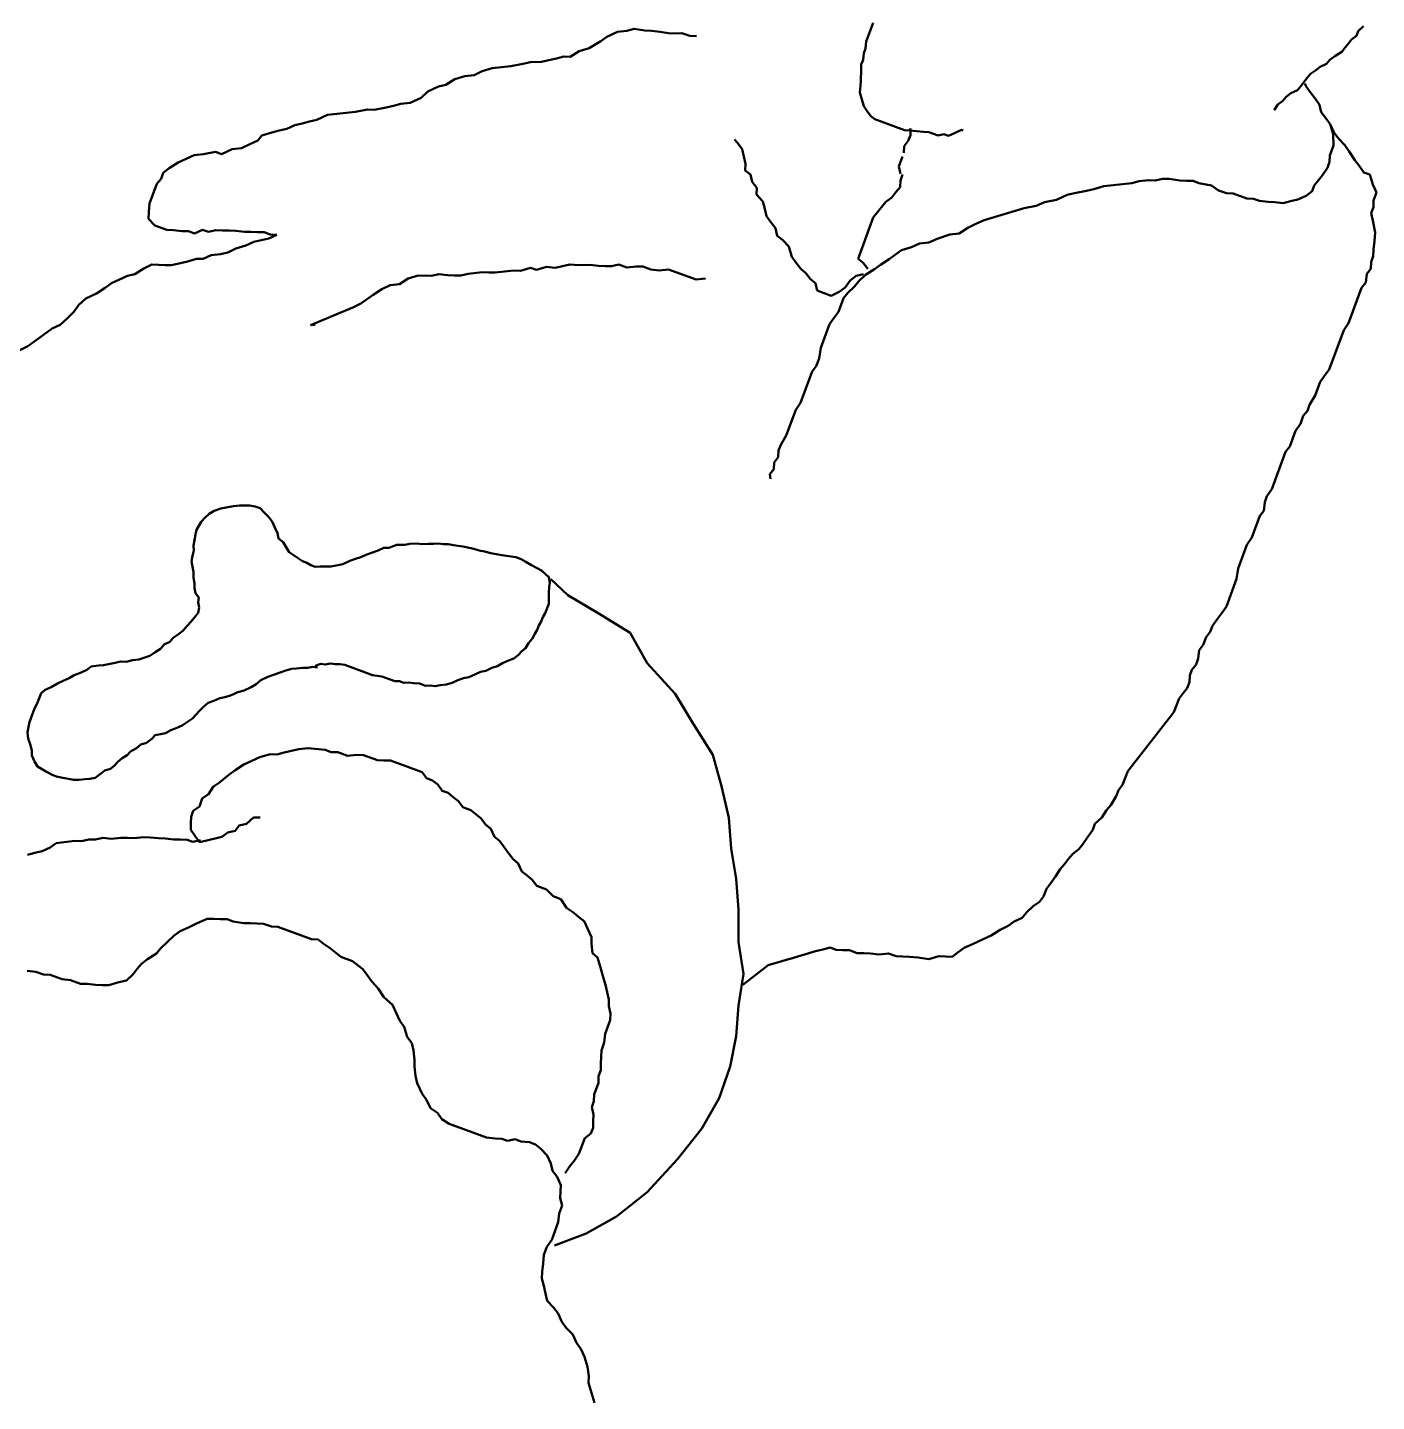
# Model space of a CAD drawing. Header units: inches. Extents: x 33469 to 138684, y -86444 to -29699.
# Drawn here: x 77627.13 to 77672.11, y -40744.54 to -40698.71 of the extents above; entities that cross this region are included whole.
import ezdxf

# ---------------------------------------------------------------- set-up
doc = ezdxf.new("R2010")
doc.units = ezdxf.units.IN
doc.header["$MEASUREMENT"] = 0
doc.layers.add('-DWG_ANA', color=7, linetype='Continuous', lineweight=50)
doc.layers.add('TEFRIS', color=251, linetype='Continuous', lineweight=5)

# ---------------------------------------------------------------- blocks, each defined once
blk = doc.blocks.new('B6')
at = {"layer": 'TEFRIS', "lineweight": -2, "extrusion": (0, 0, -1)}
for p, q in [((7896.063, 1401.005), (7896.164, 1400.67)), ((7896.164, 1400.67), (7896.264, 1400.335)), ((7896.264, 1400.335), (7896.257, 1400.114)), ((7896.257, 1400.114), (7896.292, 1399.803)), ((7896.292, 1399.803), (7896.392, 1399.468)), ((7896.392, 1399.468), (7896.517, 1399.199)), ((7896.517, 1399.199), (7896.665, 1398.995)), ((7896.665, 1398.995), (7896.79, 1398.726)), ((7896.79, 1398.726), (7897.004, 1398.498)), ((7897.004, 1398.498), (7897.152, 1398.295)), ((7897.152, 1398.295), (7897.277, 1398.025)), ((7897.277, 1398.025), (7897.426, 1397.822)), ((7897.426, 1397.822), (7897.64, 1397.594)), ((7897.64, 1397.594), (7897.699, 1397.349)), ((7897.699, 1397.349), (7897.757, 1397.103)), ((7897.757, 1397.103), (7897.816, 1396.858)), ((7897.816, 1396.858), (7897.809, 1396.637)), ((7897.779, 1396.351), (7897.748, 1396.064)), ((7897.809, 1396.637), (7897.779, 1396.351)), ((7897.748, 1396.064), (7897.651, 1395.802)), ((7897.398, 1395.758), (7896.341, 1395.352)), ((7897.489, 1395.564), (7897.271, 1394.973)), ((7897.651, 1395.802), (7897.489, 1395.564)), ((7896.341, 1395.352), (7895.325, 1394.783)), ((7897.271, 1394.973), (7897.24, 1394.686)), ((7895.325, 1394.783), (7894.309, 1393.97)), ((7897.24, 1394.686), (7897.144, 1394.424)), ((7897.144, 1394.424), (7897.203, 1394.179)), ((7897.203, 1394.179), (7897.196, 1393.958)), ((7894.309, 1393.97), (7893.292, 1392.873)), ((7897.196, 1393.958), (7897.189, 1393.737)), ((7897.189, 1393.737), (7897.313, 1393.468)), ((7896.882, 1393.105), (7896.744, 1392.932)), ((7897.044, 1393.343), (7896.882, 1393.105)), ((7897.313, 1393.468), (7897.462, 1393.264)), ((7897.462, 1393.264), (7897.521, 1393.019)), ((7893.292, 1392.873), (7892.479, 1391.857)), ((7896.582, 1392.694), (7896.388, 1392.169)), ((7896.744, 1392.932), (7896.582, 1392.694)), ((7897.521, 1393.019), (7897.645, 1392.75)), ((7897.645, 1392.75), (7897.86, 1392.522)), ((7897.86, 1392.522), (7898.032, 1392.384)), ((7898.032, 1392.384), (7898.229, 1392.311)), ((7898.229, 1392.311), (7898.516, 1392.28)), ((7898.516, 1392.28), (7898.713, 1392.208)), ((7898.713, 1392.208), (7898.958, 1392.266)), ((7898.958, 1392.266), (7899.155, 1392.194)), ((7899.155, 1392.194), (7899.376, 1392.187)), ((7899.376, 1392.187), (7899.663, 1392.156)), ((7892.479, 1391.857), (7891.91, 1390.841)), ((7896.112, 1391.824), (7896.105, 1391.603)), ((7896.185, 1392.021), (7896.112, 1391.824)), ((7896.388, 1392.169), (7896.185, 1392.021)), ((7899.663, 1392.156), (7900.91, 1391.697)), ((7896.105, 1391.603), (7896.098, 1391.382)), ((7896.098, 1391.382), (7896.157, 1391.137)), ((7900.91, 1391.697), (7901.148, 1391.535)), ((7901.148, 1391.535), (7901.297, 1391.331)), ((7901.297, 1391.331), (7901.535, 1391.169)), ((7891.91, 1390.841), (7891.544, 1389.785)), ((7896.085, 1390.94), (7896.078, 1390.719)), ((7896.157, 1391.137), (7896.085, 1390.94)), ((7901.535, 1391.169), (7901.66, 1390.899)), ((7901.66, 1390.899), (7901.808, 1390.696)), ((7896.078, 1390.719), (7895.933, 1390.326)), ((7901.808, 1390.696), (7901.974, 1390.336)), ((7895.854, 1389.908), (7895.847, 1389.687)), ((7895.926, 1390.105), (7895.854, 1389.908)), ((7895.933, 1390.326), (7895.926, 1390.105)), ((7901.974, 1390.336), (7902.033, 1390.091)), ((7902.033, 1390.091), (7902.068, 1389.781)), ((7891.544, 1389.785), (7891.341, 1388.769)), ((7895.84, 1389.466), (7895.833, 1389.245)), ((7895.847, 1389.687), (7895.84, 1389.466)), ((7902.068, 1389.781), (7902.061, 1389.56)), ((7902.061, 1389.56), (7902.096, 1389.249)), ((7895.737, 1388.982), (7895.706, 1388.696)), ((7895.833, 1389.245), (7895.737, 1388.982)), ((7902.096, 1389.249), (7902.155, 1389.004)), ((7902.155, 1389.004), (7902.303, 1388.8)), ((7891.341, 1388.769), (7891.26, 1387.754)), ((7895.706, 1388.696), (7895.537, 1388.237)), ((7902.303, 1388.8), (7902.403, 1388.465)), ((7895.537, 1388.237), (7895.53, 1388.016)), ((7902.403, 1388.465), (7902.552, 1388.261)), ((7902.552, 1388.261), (7902.677, 1387.992)), ((7891.26, 1387.754), (7891.097, 1386.697)), ((7895.53, 1388.016), (7895.589, 1387.771)), ((7895.589, 1387.771), (7895.582, 1387.55)), ((7902.677, 1387.992), (7902.801, 1387.723)), ((7902.801, 1387.723), (7903.081, 1387.471)), ((7895.582, 1387.55), (7895.641, 1387.304)), ((7895.641, 1387.304), (7895.7, 1387.059)), ((7903.081, 1387.471), (7903.271, 1387.177)), ((7903.271, 1387.177), (7903.485, 1386.95)), ((7890.273, 1386.405), (7891.117, 1387.061)), ((7891.097, 1386.697), (7891.26, 1385.641)), ((7895.7, 1387.059), (7895.8, 1386.724)), ((7895.8, 1386.724), (7895.859, 1386.479)), ((7903.485, 1386.95), (7903.634, 1386.746)), ((7903.634, 1386.746), (7903.782, 1386.542)), ((7911.305, 1386.529), (7911.444, 1386.702)), ((7911.444, 1386.702), (7911.671, 1386.916)), ((7911.671, 1386.916), (7911.917, 1386.974)), ((7911.917, 1386.974), (7912.252, 1387.075)), ((7912.252, 1387.075), (7912.473, 1387.068)), ((7912.473, 1387.068), (7912.694, 1387.061)), ((7912.694, 1387.061), (7912.98, 1387.03)), ((7912.98, 1387.03), (7913.201, 1387.023)), ((7913.201, 1387.023), (7913.53, 1386.902)), ((7913.53, 1386.902), (7913.816, 1386.871)), ((7913.816, 1386.871), (7914.21, 1386.726)), ((7914.21, 1386.726), (7914.431, 1386.719)), ((7914.431, 1386.719), (7914.694, 1386.623)), ((7889.55, 1386.191), (7890.273, 1386.405)), ((7895.859, 1386.479), (7895.959, 1386.144)), ((7903.782, 1386.542), (7904.128, 1386.266)), ((7904.128, 1386.266), (7904.522, 1386.121)), ((7910.964, 1386.208), (7911.167, 1386.356)), ((7911.167, 1386.356), (7911.305, 1386.529)), ((7914.694, 1386.623), (7914.981, 1386.591)), ((7883.734, 1385.826), (7883.465, 1385.701)), ((7883.938, 1385.974), (7883.734, 1385.826)), ((7884.142, 1386.123), (7883.938, 1385.974)), ((7884.363, 1386.116), (7884.142, 1386.123)), ((7884.584, 1386.109), (7884.363, 1386.116)), ((7884.919, 1386.209), (7884.584, 1386.109)), ((7885.271, 1386.154), (7884.919, 1386.209)), ((7885.558, 1386.123), (7885.271, 1386.154)), ((7885.779, 1386.116), (7885.558, 1386.123)), ((7886, 1386.109), (7885.779, 1386.116)), ((7886.263, 1386.012), (7886, 1386.109)), ((7886.574, 1386.047), (7886.263, 1386.012)), ((7886.86, 1386.016), (7886.574, 1386.047)), ((7887.081, 1386.009), (7886.86, 1386.016)), ((7887.302, 1386.002), (7887.081, 1386.009)), ((7887.565, 1385.905), (7887.302, 1386.002)), ((7887.786, 1385.899), (7887.565, 1385.905)), ((7888.007, 1385.892), (7887.786, 1385.899)), ((7888.204, 1385.819), (7888.007, 1385.892)), ((7888.449, 1385.878), (7888.204, 1385.819)), ((7888.694, 1385.937), (7888.449, 1385.878)), ((7889.538, 1386.189), (7888.694, 1385.937)), ((7895.959, 1386.144), (7896.132, 1386.006)), ((7896.132, 1386.006), (7896.167, 1385.696)), ((7904.522, 1386.121), (7904.695, 1385.983)), ((7904.695, 1385.983), (7904.867, 1385.845)), ((7904.867, 1385.845), (7905.106, 1385.683)), ((7910.304, 1385.631), (7910.532, 1385.845)), ((7910.532, 1385.845), (7910.67, 1386.018)), ((7910.67, 1386.018), (7910.964, 1386.208)), ((7882.836, 1385.411), (7882.543, 1385.221)), ((7883.106, 1385.536), (7882.836, 1385.411)), ((7883.465, 1385.701), (7883.106, 1385.536)), ((7891.26, 1385.641), (7891.26, 1384.544)), ((7896.167, 1385.696), (7896.16, 1385.475)), ((7896.16, 1385.475), (7896.284, 1385.205)), ((7905.106, 1385.683), (7905.278, 1385.544)), ((7905.278, 1385.544), (7905.5, 1385.538)), ((7905.5, 1385.538), (7906.615, 1385.127)), ((7909.873, 1385.269), (7910.076, 1385.417)), ((7910.076, 1385.417), (7910.304, 1385.631)), ((7882.07, 1384.949), (7881.8, 1384.824)), ((7882.274, 1385.097), (7882.07, 1384.949)), ((7882.543, 1385.221), (7882.274, 1385.097)), ((7896.284, 1385.205), (7896.409, 1384.936)), ((7896.409, 1384.936), (7896.581, 1384.798)), ((7906.615, 1385.127), (7906.836, 1385.12)), ((7906.836, 1385.12), (7907.099, 1385.023)), ((7907.099, 1385.023), (7907.32, 1385.016)), ((7907.32, 1385.016), (7907.541, 1385.009)), ((7907.541, 1385.009), (7907.762, 1385.003)), ((7907.762, 1385.003), (7908.115, 1384.947)), ((7908.115, 1384.947), (7908.311, 1384.875)), ((7908.311, 1384.875), (7908.533, 1384.868)), ((7908.533, 1384.868), (7908.754, 1384.861)), ((7908.754, 1384.861), (7908.975, 1384.854)), ((7908.975, 1384.854), (7909.334, 1385.02)), ((7909.334, 1385.02), (7909.603, 1385.144)), ((7909.603, 1385.144), (7909.873, 1385.269)), ((7881.435, 1384.437), (7881.231, 1384.289)), ((7881.662, 1384.652), (7881.435, 1384.437)), ((7881.8, 1384.824), (7881.662, 1384.652)), ((7891.26, 1384.544), (7891.341, 1383.528)), ((7896.581, 1384.798), (7896.754, 1384.66)), ((7896.754, 1384.66), (7896.993, 1384.497)), ((7896.993, 1384.497), (7897.183, 1384.204)), ((7881.093, 1384.116), (7880.996, 1383.854)), ((7881.231, 1384.289), (7881.093, 1384.116)), ((7897.183, 1384.204), (7897.445, 1384.107)), ((7897.445, 1384.107), (7897.659, 1383.88)), ((7880.858, 1383.681), (7880.696, 1383.443)), ((7880.996, 1383.854), (7880.858, 1383.681)), ((7891.341, 1383.528), (7891.504, 1382.512)), ((7897.659, 1383.88), (7897.988, 1383.759)), ((7897.988, 1383.759), (7898.136, 1383.555)), ((7898.136, 1383.555), (7898.309, 1383.417)), ((7880.395, 1383.032), (7880.257, 1382.859)), ((7880.534, 1383.205), (7880.395, 1383.032)), ((7880.696, 1383.443), (7880.534, 1383.205)), ((7898.309, 1383.417), (7898.482, 1383.279)), ((7898.482, 1383.279), (7898.606, 1383.01)), ((7880.119, 1382.687), (7879.916, 1382.538)), ((7880.257, 1382.859), (7880.119, 1382.687)), ((7898.606, 1383.01), (7898.779, 1382.871)), ((7898.779, 1382.871), (7898.928, 1382.668)), ((7898.928, 1382.668), (7899.076, 1382.464)), ((7914.212, 1382.479), (7914.481, 1382.604)), ((7914.481, 1382.604), (7914.727, 1382.662)), ((7914.727, 1382.662), (7914.972, 1382.721)), ((7879.615, 1382.127), (7879.453, 1381.889)), ((7879.777, 1382.366), (7879.615, 1382.127)), ((7879.916, 1382.538), (7879.777, 1382.366)), ((7891.504, 1382.512), (7891.585, 1381.496)), ((7899.076, 1382.464), (7899.225, 1382.26)), ((7899.225, 1382.26), (7899.398, 1382.122)), ((7899.398, 1382.122), (7899.522, 1381.853)), ((7908.492, 1382.127), (7908.288, 1381.978)), ((7908.983, 1382.244), (7908.492, 1382.127)), ((7909.228, 1382.303), (7908.983, 1382.244)), ((7909.204, 1382.237), (7909.449, 1382.296)), ((7909.376, 1382.099), (7909.228, 1382.303)), ((7909.525, 1381.895), (7909.376, 1382.099)), ((7909.449, 1382.296), (7909.646, 1382.223)), ((7909.646, 1382.223), (7909.867, 1382.216)), ((7909.867, 1382.216), (7910.088, 1382.21)), ((7910.088, 1382.21), (7910.375, 1382.178)), ((7910.375, 1382.178), (7910.596, 1382.172)), ((7910.596, 1382.172), (7910.882, 1382.141)), ((7910.882, 1382.141), (7911.104, 1382.134)), ((7911.104, 1382.134), (7911.414, 1382.168)), ((7911.414, 1382.168), (7911.635, 1382.161)), ((7911.635, 1382.161), (7911.856, 1382.154)), ((7911.856, 1382.154), (7912.167, 1382.189)), ((7912.167, 1382.189), (7912.454, 1382.158)), ((7912.454, 1382.158), (7912.699, 1382.217)), ((7912.699, 1382.217), (7912.92, 1382.21)), ((7912.92, 1382.21), (7913.166, 1382.269)), ((7913.166, 1382.269), (7913.387, 1382.262)), ((7913.387, 1382.262), (7914.008, 1382.331)), ((7914.008, 1382.331), (7914.212, 1382.479)), ((7879.381, 1381.692), (7879.153, 1381.478)), ((7879.453, 1381.889), (7879.381, 1381.692)), ((7899.522, 1381.853), (7899.695, 1381.715)), ((7899.695, 1381.715), (7899.843, 1381.511)), ((7907.66, 1381.688), (7907.432, 1381.474)), ((7907.905, 1381.747), (7907.66, 1381.688)), ((7908.043, 1381.919), (7907.905, 1381.747)), ((7908.288, 1381.978), (7908.043, 1381.919)), ((7909.511, 1381.453), (7909.518, 1381.674)), ((7909.518, 1381.674), (7909.525, 1381.895)), ((7878.99, 1381.24), (7878.852, 1381.067)), ((7879.153, 1381.478), (7878.99, 1381.24)), ((7891.585, 1381.496), (7891.829, 1380.44)), ((7899.843, 1381.511), (7900.016, 1381.373)), ((7900.016, 1381.373), (7900.189, 1381.235)), ((7900.189, 1381.235), (7900.452, 1381.138)), ((7907.432, 1381.474), (7907.211, 1381.481)), ((7909.235, 1381.108), (7909.439, 1381.257)), ((7909.439, 1381.257), (7909.511, 1381.453)), ((7878.666, 1380.764), (7878.593, 1380.567)), ((7878.852, 1381.067), (7878.666, 1380.764)), ((7900.452, 1381.138), (7900.6, 1380.935)), ((7900.6, 1380.935), (7900.773, 1380.797)), ((7900.773, 1380.797), (7900.946, 1380.658)), ((7908.935, 1380.697), (7909.139, 1380.846)), ((7909.139, 1380.846), (7909.235, 1381.108)), ((7878.455, 1380.394), (7878.286, 1379.935)), ((7878.593, 1380.567), (7878.455, 1380.394)), ((7891.829, 1380.44), (7892.113, 1379.384)), ((7900.946, 1380.658), (7901.143, 1380.586)), ((7901.143, 1380.586), (7901.291, 1380.382)), ((7901.291, 1380.382), (7901.464, 1380.244)), ((7908.251, 1380.055), (7908.569, 1380.31)), ((7908.569, 1380.31), (7908.773, 1380.459)), ((7908.773, 1380.459), (7908.935, 1380.697)), ((7878.286, 1379.935), (7876.743, 1377.97)), ((7901.464, 1380.244), (7901.661, 1380.172)), ((7901.661, 1380.172), (7901.81, 1379.968)), ((7901.81, 1379.968), (7902.86, 1379.581)), ((7907.754, 1379.716), (7908.048, 1379.906)), ((7908.048, 1379.906), (7908.251, 1380.055)), ((7912.203, 1379.853), (7912.064, 1379.741)), ((7912.39, 1379.916), (7912.203, 1379.853)), ((7912.529, 1380.028), (7912.39, 1379.916)), ((7912.708, 1380.158), (7912.529, 1380.028)), ((7912.884, 1380.191), (7912.708, 1380.158)), ((7913.049, 1380.196), (7912.884, 1380.191)), ((7913.254, 1380.219), (7913.049, 1380.196)), ((7913.419, 1380.223), (7913.254, 1380.219)), ((7913.602, 1380.188), (7913.419, 1380.223)), ((7913.786, 1380.154), (7913.602, 1380.188)), ((7913.998, 1380.108), (7913.786, 1380.154)), ((7914.142, 1380.055), (7913.998, 1380.108)), ((7914.333, 1379.952), (7914.142, 1380.055)), ((7914.495, 1379.86), (7914.333, 1379.952)), ((7914.628, 1379.778), (7914.495, 1379.86)), ((7892.113, 1379.384), (7892.764, 1378.368)), ((7902.86, 1379.581), (7903.081, 1379.574)), ((7903.081, 1379.574), (7903.302, 1379.568)), ((7903.302, 1379.568), (7903.761, 1379.398)), ((7903.761, 1379.398), (7903.982, 1379.392)), ((7903.982, 1379.392), (7904.293, 1379.426)), ((7904.293, 1379.426), (7904.621, 1379.305)), ((7906.414, 1379.316), (7906.659, 1379.375)), ((7906.659, 1379.375), (7906.88, 1379.368)), ((7906.88, 1379.368), (7907.215, 1379.468)), ((7907.215, 1379.468), (7907.485, 1379.592)), ((7907.485, 1379.592), (7907.754, 1379.716)), ((7911.646, 1379.405), (7911.535, 1379.282)), ((7911.814, 1379.506), (7911.646, 1379.405)), ((7911.953, 1379.619), (7911.814, 1379.506)), ((7912.064, 1379.741), (7911.953, 1379.619)), ((7914.73, 1379.61), (7914.628, 1379.778)), ((7914.821, 1379.413), (7914.73, 1379.61)), ((7914.826, 1379.248), (7914.821, 1379.413)), ((7904.621, 1379.305), (7904.842, 1379.298)), ((7904.842, 1379.298), (7905.039, 1379.226)), ((7905.039, 1379.226), (7905.613, 1379.164)), ((7905.613, 1379.164), (7905.924, 1379.198)), ((7905.924, 1379.198), (7906.169, 1379.257)), ((7906.169, 1379.257), (7906.414, 1379.316)), ((7911.002, 1378.988), (7910.823, 1378.858)), ((7911.188, 1379.05), (7911.002, 1378.988)), ((7911.328, 1379.162), (7911.188, 1379.05)), ((7911.535, 1379.282), (7911.328, 1379.162)), ((7914.877, 1379.032), (7914.826, 1379.248)), ((7914.94, 1378.846), (7914.877, 1379.032)), ((7910.006, 1378.505), (7909.809, 1378.414)), ((7910.193, 1378.567), (7910.006, 1378.505)), ((7910.361, 1378.668), (7910.193, 1378.567)), ((7910.537, 1378.702), (7910.361, 1378.668)), ((7910.712, 1378.735), (7910.537, 1378.702)), ((7910.823, 1378.858), (7910.712, 1378.735)), ((7914.903, 1378.304), (7914.928, 1378.458)), ((7914.928, 1378.458), (7914.962, 1378.642)), ((7914.962, 1378.642), (7914.94, 1378.846)), ((7876.743, 1377.97), (7876.574, 1377.511)), ((7892.764, 1378.368), (7893.374, 1377.352)), ((7909.352, 1378.059), (7909.241, 1377.937)), ((7909.462, 1378.182), (7909.352, 1378.059)), ((7909.63, 1378.284), (7909.462, 1378.182)), ((7909.809, 1378.414), (7909.63, 1378.284)), ((7914.734, 1377.843), (7914.903, 1378.304)), ((7876.574, 1377.511), (7876.436, 1377.338)), ((7908.755, 1377.593), (7908.558, 1377.502)), ((7908.941, 1377.655), (7908.755, 1377.593)), ((7909.08, 1377.767), (7908.941, 1377.655)), ((7909.241, 1377.937), (7909.08, 1377.767)), ((7914.514, 1377.336), (7914.642, 1377.681)), ((7914.642, 1377.681), (7914.734, 1377.843)), ((7876.298, 1377.166), (7876.226, 1376.969)), ((7876.436, 1377.338), (7876.298, 1377.166)), ((7893.374, 1377.352), (7894.309, 1376.336)), ((7901.204, 1377.071), (7900.999, 1377.048)), ((7901.38, 1377.104), (7901.204, 1377.071)), ((7901.534, 1377.08), (7901.38, 1377.104)), ((7901.699, 1377.084), (7901.534, 1377.08)), ((7901.901, 1377.01), (7901.699, 1377.084)), ((7907.507, 1377.136), (7907.339, 1377.035)), ((7907.744, 1377.246), (7907.507, 1377.136)), ((7907.959, 1377.297), (7907.744, 1377.246)), ((7908.195, 1377.406), (7907.959, 1377.297)), ((7908.382, 1377.468), (7908.195, 1377.406)), ((7908.558, 1377.502), (7908.382, 1377.468)), ((7913.97, 1377.013), (7914.178, 1377.133)), ((7914.178, 1377.133), (7914.375, 1377.223)), ((7914.375, 1377.223), (7914.514, 1377.336)), ((7876.219, 1376.748), (7876.146, 1376.551)), ((7876.226, 1376.969), (7876.219, 1376.748)), ((7899.86, 1376.618), (7899.684, 1376.584)), ((7900.057, 1376.709), (7899.86, 1376.618)), ((7900.254, 1376.799), (7900.057, 1376.709)), ((7900.429, 1376.833), (7900.254, 1376.799)), ((7900.616, 1376.895), (7900.429, 1376.833)), ((7900.813, 1376.986), (7900.616, 1376.895)), ((7900.999, 1377.048), (7900.813, 1376.986)), ((7902.095, 1377.004), (7901.901, 1377.01)), ((7902.25, 1376.98), (7902.095, 1377.004)), ((7902.415, 1376.984), (7902.25, 1376.98)), ((7902.559, 1376.931), (7902.415, 1376.984)), ((7902.724, 1376.936), (7902.559, 1376.931)), ((7903.156, 1376.777), (7902.724, 1376.936)), ((7903.311, 1376.753), (7903.156, 1376.777)), ((7903.465, 1376.729), (7903.311, 1376.753)), ((7904.387, 1376.389), (7903.465, 1376.729)), ((7906.541, 1376.642), (7906.354, 1376.58)), ((7906.766, 1376.723), (7906.541, 1376.642)), ((7906.953, 1376.785), (7906.766, 1376.723)), ((7907.189, 1376.894), (7906.953, 1376.785)), ((7907.339, 1377.035), (7907.189, 1376.894)), ((7912.985, 1376.558), (7913.182, 1376.649)), ((7913.182, 1376.649), (7913.408, 1376.729)), ((7913.408, 1376.729), (7913.576, 1376.831)), ((7913.576, 1376.831), (7913.773, 1376.922)), ((7913.773, 1376.922), (7913.97, 1377.013)), ((7875.936, 1376.182), (7875.905, 1375.895)), ((7876.008, 1376.378), (7875.936, 1376.182)), ((7876.146, 1376.551), (7876.008, 1376.378)), ((7894.309, 1376.336), (7894.878, 1375.32)), ((7898.749, 1376.177), (7898.609, 1376.064)), ((7898.935, 1376.239), (7898.749, 1376.177)), ((7899.132, 1376.33), (7898.935, 1376.239)), ((7899.3, 1376.431), (7899.132, 1376.33)), ((7899.487, 1376.493), (7899.3, 1376.431)), ((7899.684, 1376.584), (7899.487, 1376.493)), ((7904.542, 1376.365), (7904.387, 1376.389)), ((7904.707, 1376.37), (7904.542, 1376.365)), ((7904.861, 1376.345), (7904.707, 1376.37)), ((7905.037, 1376.379), (7904.861, 1376.345)), ((7905.192, 1376.354), (7905.037, 1376.379)), ((7905.378, 1376.417), (7905.192, 1376.354)), ((7905.457, 1376.453), (7905.302, 1376.477)), ((7905.633, 1376.486), (7905.457, 1376.453)), ((7905.798, 1376.491), (7905.633, 1376.486)), ((7906.003, 1376.514), (7905.798, 1376.491)), ((7906.168, 1376.518), (7906.003, 1376.514)), ((7906.354, 1376.58), (7906.168, 1376.518)), ((7910.883, 1376.09), (7911.256, 1376.214)), ((7911.256, 1376.214), (7911.461, 1376.237)), ((7911.461, 1376.237), (7911.676, 1376.288)), ((7911.676, 1376.288), (7911.87, 1376.282)), ((7911.87, 1376.282), (7912.046, 1376.316)), ((7912.046, 1376.316), (7912.261, 1376.367)), ((7912.261, 1376.367), (7912.437, 1376.401)), ((7912.437, 1376.401), (7912.602, 1376.405)), ((7912.602, 1376.405), (7912.846, 1376.446)), ((7912.846, 1376.446), (7912.985, 1376.558)), ((7875.767, 1375.722), (7875.67, 1375.46)), ((7875.905, 1375.895), (7875.767, 1375.722)), ((7898.359, 1375.83), (7898.267, 1375.667)), ((7898.499, 1375.942), (7898.359, 1375.83)), ((7898.609, 1376.064), (7898.499, 1375.942)), ((7910.218, 1375.616), (7910.415, 1375.706)), ((7910.415, 1375.706), (7910.536, 1375.858)), ((7910.536, 1375.858), (7910.705, 1375.96)), ((7910.705, 1375.96), (7910.883, 1376.09)), ((7875.532, 1375.287), (7875.46, 1375.09)), ((7875.67, 1375.46), (7875.532, 1375.287)), ((7894.878, 1375.32), (7895.935, 1374.67)), ((7897.972, 1375.221), (7897.919, 1375.077)), ((7898.053, 1375.354), (7897.972, 1375.221)), ((7898.146, 1375.516), (7898.053, 1375.354)), ((7898.267, 1375.667), (7898.146, 1375.516)), ((7909.629, 1375.081), (7909.789, 1375.25)), ((7909.789, 1375.25), (7909.929, 1375.363)), ((7909.929, 1375.363), (7910.108, 1375.493)), ((7910.108, 1375.493), (7910.218, 1375.616)), ((7875.297, 1374.852), (7875.159, 1374.68)), ((7875.46, 1375.09), (7875.297, 1374.852)), ((7897.784, 1374.799), (7897.702, 1374.666)), ((7897.837, 1374.943), (7897.784, 1374.799)), ((7897.919, 1375.077), (7897.837, 1374.943)), ((7909.276, 1374.655), (7909.397, 1374.806)), ((7909.397, 1374.806), (7909.518, 1374.958)), ((7909.518, 1374.958), (7909.629, 1375.081)), ((7874.997, 1374.441), (7874.659, 1373.523)), ((7875.159, 1374.68), (7874.997, 1374.441)), ((7895.935, 1374.67), (7896.951, 1374.061)), ((7897.586, 1374.349), (7897.58, 1374.155)), ((7897.702, 1374.666), (7897.586, 1374.349)), ((7909.241, 1374.472), (7909.276, 1374.655)), ((7909.274, 1374.296), (7909.241, 1374.472)), ((7896.951, 1374.061), (7897.52, 1373.533)), ((7897.584, 1373.99), (7897.578, 1373.796)), ((7897.58, 1374.155), (7897.584, 1373.99)), ((7909.25, 1374.141), (7909.274, 1374.296)), ((7909.362, 1374.002), (7909.25, 1374.141)), ((7909.396, 1373.826), (7909.362, 1374.002)), ((7874.659, 1373.523), (7874.604, 1373.171)), ((7897.578, 1373.796), (7897.554, 1373.642)), ((7897.554, 1373.642), (7897.587, 1373.466)), ((7897.587, 1373.466), (7897.833, 1373.245)), ((7909.401, 1373.661), (7909.396, 1373.826)), ((7909.434, 1373.485), (7909.401, 1373.661)), ((7909.428, 1373.291), (7909.434, 1373.485)), ((7874.604, 1373.171), (7874.314, 1372.383)), ((7897.833, 1373.245), (7897.995, 1373.152)), ((7897.995, 1373.152), (7898.158, 1373.06)), ((7898.158, 1373.06), (7898.349, 1372.957)), ((7898.349, 1372.957), (7898.511, 1372.865)), ((7904.222, 1372.92), (7904.458, 1373.029)), ((7904.458, 1373.029), (7904.673, 1373.08)), ((7904.673, 1373.08), (7904.849, 1373.114)), ((7904.849, 1373.114), (7905.043, 1373.108)), ((7905.043, 1373.108), (7905.208, 1373.112)), ((7905.208, 1373.112), (7905.374, 1373.117)), ((7905.374, 1373.117), (7905.518, 1373.064)), ((7905.518, 1373.064), (7905.651, 1372.982)), ((7905.651, 1372.982), (7905.795, 1372.929)), ((7905.795, 1372.929), (7905.928, 1372.847)), ((7909.495, 1372.94), (7909.428, 1373.291)), ((7909.46, 1372.757), (7909.495, 1372.94)), ((7898.511, 1372.865), (7898.684, 1372.801)), ((7898.684, 1372.801), (7898.993, 1372.753)), ((7898.993, 1372.753), (7899.147, 1372.728)), ((7899.147, 1372.728), (7899.514, 1372.659)), ((7899.514, 1372.659), (7899.726, 1372.613)), ((7899.726, 1372.613), (7899.91, 1372.578)), ((7899.91, 1372.578), (7900.083, 1372.515)), ((7900.083, 1372.515), (7900.237, 1372.491)), ((7900.237, 1372.491), (7900.449, 1372.445)), ((7902.652, 1372.386), (7902.917, 1372.485)), ((7902.917, 1372.485), (7903.082, 1372.489)), ((7903.082, 1372.489), (7903.279, 1372.58)), ((7903.279, 1372.58), (7903.466, 1372.642)), ((7903.466, 1372.642), (7903.652, 1372.704)), ((7903.652, 1372.704), (7903.849, 1372.795)), ((7903.849, 1372.795), (7904.035, 1372.858)), ((7904.035, 1372.858), (7904.222, 1372.92)), ((7905.928, 1372.847), (7906.109, 1372.715)), ((7906.109, 1372.715), (7906.242, 1372.634)), ((7906.242, 1372.634), (7906.344, 1372.465)), ((7909.425, 1372.573), (7909.46, 1372.757)), ((7909.43, 1372.408), (7909.425, 1372.573)), ((7874.152, 1372.145), (7873.886, 1371.423)), ((7874.314, 1372.383), (7874.152, 1372.145)), ((7900.449, 1372.445), (7900.604, 1372.421)), ((7900.604, 1372.421), (7900.759, 1372.397)), ((7900.759, 1372.397), (7900.942, 1372.362)), ((7900.942, 1372.362), (7901.107, 1372.366)), ((7901.107, 1372.366), (7901.262, 1372.342)), ((7901.262, 1372.342), (7901.427, 1372.347)), ((7901.427, 1372.347), (7901.592, 1372.351)), ((7901.592, 1372.351), (7901.826, 1372.363)), ((7901.826, 1372.363), (7901.98, 1372.339)), ((7901.98, 1372.339), (7902.214, 1372.351)), ((7902.214, 1372.351), (7902.39, 1372.385)), ((7902.39, 1372.385), (7902.652, 1372.386)), ((7906.344, 1372.465), (7906.446, 1372.297)), ((7906.446, 1372.297), (7906.597, 1372.176)), ((7906.597, 1372.176), (7906.631, 1372)), ((7909.336, 1371.887), (7909.36, 1372.041)), ((7909.36, 1372.041), (7909.395, 1372.225)), ((7909.395, 1372.225), (7909.43, 1372.408)), ((7906.631, 1372), (7906.722, 1371.803)), ((7906.722, 1371.803), (7906.813, 1371.606)), ((7906.813, 1371.606), (7906.925, 1371.467)), ((7909.062, 1371.497), (7909.173, 1371.62)), ((7909.173, 1371.62), (7909.336, 1371.887)), ((7873.748, 1371.251), (7873.717, 1370.964)), ((7873.886, 1371.423), (7873.748, 1371.251)), ((7906.925, 1371.467), (7907.066, 1371.317)), ((7907.066, 1371.317), (7907.207, 1371.167)), ((7907.207, 1371.167), (7907.38, 1371.103)), ((7907.38, 1371.103), (7907.563, 1371.069)), ((7907.894, 1371.078), (7908.098, 1371.1)), ((7908.098, 1371.1), (7908.342, 1371.141)), ((7908.342, 1371.141), (7908.518, 1371.175)), ((7908.518, 1371.175), (7908.744, 1371.255)), ((7908.744, 1371.255), (7908.912, 1371.357)), ((7908.912, 1371.357), (7909.062, 1371.497)), ((7873.645, 1370.767), (7873.482, 1370.529)), ((7873.717, 1370.964), (7873.645, 1370.767)), ((7907.563, 1371.069), (7907.728, 1371.073)), ((7907.728, 1371.073), (7907.894, 1371.078)), ((7873.482, 1370.529), (7873.023, 1369.283)), ((7890.217, 1370.03), (7890.2, 1370.185)), ((7890.073, 1369.636), (7890.079, 1369.857)), ((7890.079, 1369.857), (7890.217, 1370.03)), ((7873.023, 1369.283), (7872.885, 1369.11)), ((7889.928, 1369.243), (7889.935, 1369.464)), ((7889.935, 1369.464), (7890.073, 1369.636)), ((7872.885, 1369.11), (7872.692, 1368.585)), ((7889.669, 1368.742), (7889.855, 1369.046)), ((7889.855, 1369.046), (7889.928, 1369.243)), ((7872.53, 1368.347), (7872.433, 1368.085)), ((7872.692, 1368.585), (7872.53, 1368.347)), ((7889.355, 1367.889), (7889.669, 1368.742)), ((7872.295, 1367.912), (7872.223, 1367.715)), ((7872.433, 1368.085), (7872.295, 1367.912)), ((7889.193, 1367.651), (7889.355, 1367.889)), ((7872.223, 1367.715), (7872.036, 1367.411)), ((7888.806, 1366.601), (7889.193, 1367.651)), ((7872.036, 1367.411), (7871.867, 1366.952)), ((7871.567, 1366.541), (7871.084, 1365.229)), ((7871.705, 1366.714), (7871.567, 1366.541)), ((7871.867, 1366.952), (7871.705, 1366.714)), ((7888.668, 1366.429), (7888.806, 1366.601)), ((7888.516, 1365.814), (7888.572, 1366.166)), ((7888.572, 1366.166), (7888.668, 1366.429)), ((7888.227, 1365.027), (7888.516, 1365.814)), ((7914.55, 1365.468), (7914.754, 1365.616)), ((7914.754, 1365.616), (7914.957, 1365.765)), ((7914.957, 1365.765), (7915.227, 1365.889)), ((7871.084, 1365.229), (7870.922, 1364.991)), ((7913.873, 1365.047), (7914.143, 1365.171)), ((7914.143, 1365.171), (7914.55, 1365.468)), ((7870.922, 1364.991), (7870.487, 1363.81)), ((7887.926, 1364.616), (7888.064, 1364.789)), ((7888.064, 1364.789), (7888.227, 1365.027)), ((7904.119, 1364.466), (7905.532, 1365.063)), ((7905.532, 1365.063), (7905.376, 1365.046)), ((7913.417, 1364.618), (7913.645, 1364.832)), ((7913.645, 1364.832), (7913.873, 1365.047)), ((7887.757, 1364.157), (7887.926, 1364.616)), ((7903.442, 1364.044), (7903.85, 1364.341)), ((7903.85, 1364.341), (7904.119, 1364.466)), ((7913.027, 1364.166), (7913.255, 1364.38)), ((7913.255, 1364.38), (7913.417, 1364.618)), ((7870.487, 1363.81), (7870.349, 1363.637)), ((7887.253, 1363.597), (7887.391, 1363.77)), ((7887.391, 1363.77), (7887.619, 1363.984)), ((7887.54, 1363.566), (7887.702, 1363.805)), ((7887.619, 1363.984), (7887.757, 1364.157)), ((7887.702, 1363.805), (7887.906, 1363.953)), ((7887.906, 1363.953), (7888.175, 1364.077)), ((7888.175, 1364.077), (7888.635, 1363.908)), ((7888.635, 1363.908), (7888.694, 1363.663)), ((7902.879, 1363.73), (7903.149, 1363.854)), ((7903.149, 1363.854), (7903.442, 1364.044)), ((7912.171, 1363.662), (7912.375, 1363.81)), ((7912.375, 1363.81), (7912.668, 1364)), ((7912.668, 1364), (7913.027, 1364.166)), ((7870.318, 1363.351), (7870.18, 1363.178)), ((7870.349, 1363.637), (7870.318, 1363.351)), ((7886.732, 1363.193), (7887.025, 1363.383)), ((7887.025, 1363.383), (7887.253, 1363.597)), ((7887.091, 1363.359), (7887.336, 1363.418)), ((7887.336, 1363.418), (7887.54, 1363.566)), ((7888.694, 1363.663), (7888.866, 1363.525)), ((7888.866, 1363.525), (7889.015, 1363.321)), ((7889.015, 1363.321), (7889.188, 1363.183)), ((7892.362, 1363.505), (7892.673, 1363.539)), ((7892.673, 1363.539), (7893.592, 1363.201)), ((7898.749, 1363.239), (7899.37, 1363.308)), ((7899.37, 1363.308), (7899.591, 1363.302)), ((7899.812, 1363.295), (7900.279, 1363.347)), ((7900.279, 1363.347), (7900.524, 1363.405)), ((7900.524, 1363.405), (7900.745, 1363.398)), ((7900.745, 1363.398), (7900.966, 1363.391)), ((7900.966, 1363.391), (7901.253, 1363.36)), ((7901.253, 1363.36), (7901.498, 1363.419)), ((7901.498, 1363.419), (7901.94, 1363.405)), ((7901.94, 1363.405), (7902.275, 1363.506)), ((7902.275, 1363.506), (7902.569, 1363.695)), ((7902.569, 1363.695), (7902.879, 1363.73)), ((7911.093, 1363.165), (7911.387, 1363.354)), ((7911.387, 1363.354), (7911.632, 1363.413)), ((7911.632, 1363.413), (7911.902, 1363.537)), ((7911.902, 1363.537), (7912.171, 1363.662)), ((7870.173, 1362.957), (7870.101, 1362.76)), ((7870.18, 1363.178), (7870.173, 1362.957)), ((7886.031, 1362.706), (7886.235, 1362.855)), ((7886.235, 1362.855), (7886.528, 1363.045)), ((7886.528, 1363.045), (7886.732, 1363.193)), ((7886.953, 1363.186), (7887.101, 1362.983)), ((7887.101, 1362.983), (7887.274, 1362.845)), ((7889.188, 1363.183), (7889.336, 1362.98)), ((7889.336, 1362.98), (7889.485, 1362.776)), ((7893.592, 1363.201), (7893.902, 1363.235)), ((7893.902, 1363.235), (7894.189, 1363.204)), ((7894.189, 1363.204), (7894.452, 1363.108)), ((7894.452, 1363.108), (7894.673, 1363.101)), ((7894.673, 1363.101), (7894.984, 1363.135)), ((7894.984, 1363.135), (7895.246, 1363.039)), ((7895.246, 1363.039), (7895.491, 1363.097)), ((7895.491, 1363.097), (7895.712, 1363.091)), ((7895.712, 1363.091), (7895.934, 1363.084)), ((7895.934, 1363.084), (7896.22, 1363.053)), ((7896.22, 1363.053), (7896.597, 1363.063)), ((7896.597, 1363.063), (7896.883, 1363.032)), ((7896.883, 1363.032), (7897.129, 1363.091)), ((7897.129, 1363.091), (7897.374, 1363.149)), ((7897.374, 1363.149), (7897.661, 1363.118)), ((7897.661, 1363.118), (7897.996, 1363.219)), ((7897.996, 1363.219), (7898.192, 1363.146)), ((7898.192, 1363.146), (7898.527, 1363.246)), ((7898.527, 1363.246), (7898.749, 1363.239)), ((7899.591, 1363.302), (7899.812, 1363.295)), ((7908.845, 1362.726), (7909.114, 1362.85)), ((7909.114, 1362.85), (7909.335, 1362.843)), ((7909.335, 1362.843), (7909.67, 1362.943)), ((7909.67, 1362.943), (7909.916, 1363.002)), ((7909.916, 1363.002), (7910.161, 1363.061)), ((7910.161, 1363.061), (7910.382, 1363.054)), ((7910.382, 1363.054), (7910.603, 1363.047)), ((7910.603, 1363.047), (7910.824, 1363.04)), ((7910.824, 1363.04), (7911.093, 1363.165)), ((7870.094, 1362.539), (7870.063, 1362.253)), ((7870.101, 1362.76), (7870.094, 1362.539)), ((7885.223, 1362.333), (7885.492, 1362.458)), ((7885.492, 1362.458), (7885.827, 1362.558)), ((7885.827, 1362.558), (7886.031, 1362.706)), ((7887.274, 1362.845), (7886.767, 1361.467)), ((7889.485, 1362.776), (7889.585, 1362.441)), ((7889.585, 1362.441), (7889.799, 1362.213)), ((7907.415, 1362.284), (7907.685, 1362.408)), ((7907.685, 1362.408), (7908.02, 1362.508)), ((7908.02, 1362.508), (7908.289, 1362.633)), ((7908.289, 1362.633), (7908.534, 1362.691)), ((7908.534, 1362.691), (7908.845, 1362.726)), ((7870.063, 1362.253), (7870.032, 1361.966)), ((7870.032, 1361.966), (7870.108, 1361.566)), ((7883.613, 1361.809), (7883.907, 1361.998)), ((7883.907, 1361.998), (7884.218, 1362.033)), ((7884.218, 1362.033), (7884.643, 1362.175)), ((7884.643, 1362.175), (7884.912, 1362.299)), ((7884.912, 1362.299), (7885.223, 1362.333)), ((7889.799, 1362.213), (7889.972, 1362.075)), ((7889.972, 1362.075), (7890.031, 1361.83)), ((7906.655, 1362.042), (7906.925, 1362.166)), ((7906.876, 1362.035), (7906.655, 1362.042)), ((7907.073, 1361.963), (7906.876, 1362.035)), ((7906.925, 1362.166), (7907.415, 1362.284)), ((7907.294, 1361.956), (7907.073, 1361.963)), ((7907.516, 1361.949), (7907.294, 1361.956)), ((7907.737, 1361.942), (7907.516, 1361.949)), ((7908.023, 1361.911), (7907.737, 1361.942)), ((7908.932, 1361.949), (7908.686, 1361.89)), ((7909.129, 1361.876), (7908.932, 1361.949)), ((7909.398, 1362.001), (7909.129, 1361.876)), ((7909.595, 1361.928), (7909.398, 1362.001)), ((7870.108, 1361.566), (7870.167, 1361.32)), ((7882.74, 1361.46), (7883.075, 1361.56)), ((7883.075, 1361.56), (7883.344, 1361.684)), ((7883.344, 1361.684), (7883.613, 1361.809)), ((7890.031, 1361.83), (7890.18, 1361.626)), ((7890.18, 1361.626), (7890.328, 1361.422)), ((7908.244, 1361.904), (7908.023, 1361.911)), ((7908.465, 1361.897), (7908.244, 1361.904)), ((7908.686, 1361.89), (7908.465, 1361.897)), ((7909.816, 1361.921), (7909.595, 1361.928)), ((7910.103, 1361.89), (7909.816, 1361.921)), ((7910.324, 1361.883), (7910.103, 1361.89)), ((7910.718, 1361.739), (7910.324, 1361.883)), ((7910.932, 1361.511), (7910.718, 1361.739)), ((7910.925, 1361.29), (7910.932, 1361.511)), ((7870.094, 1361.124), (7870.088, 1360.903)), ((7870.167, 1361.32), (7870.094, 1361.124)), ((7881.065, 1360.959), (7881.334, 1361.083)), ((7881.334, 1361.083), (7881.735, 1361.159)), ((7881.735, 1361.159), (7882.07, 1361.259)), ((7882.07, 1361.259), (7882.405, 1361.36)), ((7882.405, 1361.36), (7882.74, 1361.46)), ((7886.491, 1361.122), (7886.353, 1360.949)), ((7886.629, 1361.294), (7886.491, 1361.122)), ((7886.767, 1361.467), (7886.629, 1361.294)), ((7890.328, 1361.422), (7890.387, 1361.177)), ((7890.387, 1361.177), (7890.446, 1360.932)), ((7910.894, 1361.003), (7910.925, 1361.29)), ((7870.088, 1360.903), (7869.991, 1360.64)), ((7869.991, 1360.64), (7870.115, 1360.371)), ((7872.064, 1360.399), (7872.136, 1360.596)), ((7872.136, 1360.596), (7872.34, 1360.744)), ((7872.34, 1360.744), (7872.609, 1360.868)), ((7872.609, 1360.868), (7872.854, 1360.927)), ((7872.854, 1360.927), (7873.099, 1360.986)), ((7873.099, 1360.986), (7873.386, 1360.955)), ((7873.386, 1360.955), (7873.607, 1360.948)), ((7873.607, 1360.948), (7873.894, 1360.917)), ((7873.894, 1360.917), (7874.091, 1360.844)), ((7874.091, 1360.844), (7874.312, 1360.837)), ((7874.312, 1360.837), (7874.771, 1360.668)), ((7874.771, 1360.668), (7874.992, 1360.661)), ((7874.992, 1360.661), (7875.255, 1360.565)), ((7875.255, 1360.565), (7875.493, 1360.403)), ((7879.414, 1360.524), (7879.659, 1360.582)), ((7879.659, 1360.582), (7880.06, 1360.658)), ((7880.06, 1360.658), (7880.305, 1360.717)), ((7880.305, 1360.717), (7880.664, 1360.883)), ((7880.664, 1360.883), (7881.065, 1360.959)), ((7886.011, 1360.628), (7885.873, 1360.455)), ((7886.149, 1360.801), (7886.011, 1360.628)), ((7886.353, 1360.949), (7886.149, 1360.801)), ((7890.446, 1360.932), (7890.66, 1360.704)), ((7890.66, 1360.704), (7890.653, 1360.483)), ((7910.653, 1360.347), (7910.894, 1361.003)), ((7870.115, 1360.371), (7870.216, 1360.036)), ((7871.787, 1360.053), (7871.925, 1360.226)), ((7871.925, 1360.226), (7872.064, 1360.399)), ((7875.493, 1360.403), (7875.911, 1360.323)), ((7875.911, 1360.323), (7876.108, 1360.251)), ((7876.108, 1360.251), (7876.329, 1360.244)), ((7876.329, 1360.244), (7876.55, 1360.237)), ((7876.55, 1360.237), (7876.903, 1360.182)), ((7876.903, 1360.182), (7877.124, 1360.175)), ((7877.124, 1360.175), (7877.369, 1360.234)), ((7877.369, 1360.234), (7877.59, 1360.227)), ((7877.59, 1360.227), (7877.901, 1360.261)), ((7877.901, 1360.261), (7878.146, 1360.32)), ((7878.146, 1360.32), (7879.079, 1360.424)), ((7879.079, 1360.424), (7879.414, 1360.524)), ((7885.866, 1360.234), (7885.794, 1360.037)), ((7885.873, 1360.455), (7885.866, 1360.234)), ((7890.653, 1360.483), (7890.802, 1360.28)), ((7890.802, 1360.28), (7890.861, 1360.034)), ((7910.442, 1359.978), (7910.514, 1360.174)), ((7910.514, 1360.174), (7910.653, 1360.347)), ((7870.216, 1360.036), (7870.413, 1359.964)), ((7870.413, 1359.964), (7870.561, 1359.76)), ((7870.561, 1359.76), (7870.71, 1359.556)), ((7871.553, 1359.618), (7871.625, 1359.815)), ((7871.625, 1359.815), (7871.787, 1360.053)), ((7885.918, 1359.768), (7885.797, 1359.44)), ((7885.859, 1360.013), (7885.918, 1359.768)), ((7890.861, 1360.034), (7891.034, 1359.896)), ((7891.034, 1359.896), (7891.027, 1359.675)), ((7891.027, 1359.675), (7891.086, 1359.43)), ((7909.675, 1359.515), (7909.945, 1359.639)), ((7909.945, 1359.639), (7910.238, 1359.829)), ((7910.238, 1359.829), (7910.442, 1359.978)), ((7870.71, 1359.556), (7870.9, 1359.263)), ((7870.9, 1359.263), (7871.049, 1359.059)), ((7871.425, 1359.069), (7871.546, 1359.397)), ((7871.546, 1359.397), (7871.553, 1359.618)), ((7885.749, 1359.309), (7885.742, 1359.088)), ((7891.086, 1359.43), (7891.144, 1359.185)), ((7891.144, 1359.185), (7891.293, 1358.981)), ((7907.828, 1359.152), (7908.138, 1359.187)), ((7908.138, 1359.187), (7908.498, 1359.352)), ((7908.498, 1359.352), (7908.695, 1359.28)), ((7908.695, 1359.28), (7909.095, 1359.356)), ((7909.095, 1359.356), (7909.406, 1359.391)), ((7909.406, 1359.391), (7909.675, 1359.515)), ((7871.049, 1359.059), (7871.263, 1358.831)), ((7871.263, 1358.831), (7871.411, 1358.627)), ((7871.436, 1358.693), (7871.425, 1359.069)), ((7884.255, 1358.745), (7884.041, 1358.646)), ((7884.411, 1358.687), (7884.255, 1358.745)), ((7884.606, 1358.734), (7884.411, 1358.687)), ((7884.918, 1358.619), (7884.606, 1358.734)), ((7885.604, 1358.915), (7885.532, 1358.719)), ((7885.742, 1359.088), (7885.604, 1358.915)), ((7891.293, 1358.981), (7891.4, 1358.868)), ((7906.816, 1358.631), (7907.151, 1358.731)), ((7907.151, 1358.731), (7907.289, 1358.904)), ((7907.289, 1358.904), (7907.558, 1359.028)), ((7907.558, 1359.028), (7907.828, 1359.152)), ((7871.411, 1358.627), (7871.536, 1358.358)), ((7871.536, 1358.358), (7871.436, 1358.693)), ((7871.536, 1358.358), (7871.685, 1358.154)), ((7871.685, 1358.154), (7871.536, 1358.358)), ((7883.827, 1358.547), (7883.775, 1358.566)), ((7884.041, 1358.646), (7883.827, 1358.547)), ((7885.094, 1358.613), (7884.918, 1358.619)), ((7885.322, 1358.589), (7885.094, 1358.613)), ((7885.549, 1358.564), (7885.322, 1358.589)), ((7885.532, 1358.719), (7885.525, 1358.498)), ((7885.525, 1358.498), (7885.549, 1358.563)), ((7885.725, 1358.558), (7885.549, 1358.564)), ((7886.715, 1358.194), (7885.725, 1358.558)), ((7905.32, 1358.213), (7905.566, 1358.272)), ((7905.566, 1358.272), (7905.811, 1358.33)), ((7905.811, 1358.33), (7906.056, 1358.389)), ((7906.056, 1358.389), (7906.325, 1358.513)), ((7906.325, 1358.513), (7906.571, 1358.572)), ((7906.571, 1358.572), (7906.816, 1358.631)), ((7871.685, 1358.154), (7871.833, 1357.951)), ((7871.833, 1357.951), (7871.892, 1357.706)), ((7873.405, 1357.888), (7873.276, 1357.699)), ((7886.852, 1358.084), (7886.715, 1358.194)), ((7886.97, 1357.922), (7886.852, 1358.084)), ((7887.088, 1357.761), (7886.97, 1357.922)), ((7903.006, 1357.798), (7903.407, 1357.874)), ((7903.407, 1357.874), (7903.628, 1357.867)), ((7903.628, 1357.867), (7904.029, 1357.943)), ((7904.029, 1357.943), (7904.339, 1357.978)), ((7904.339, 1357.978), (7904.65, 1358.012)), ((7904.65, 1358.012), (7904.961, 1358.047)), ((7904.961, 1358.047), (7905.32, 1358.213)), ((7871.892, 1357.706), (7872.041, 1357.502)), ((7872.041, 1357.502), (7872.189, 1357.298)), ((7873.005, 1357.444), (7872.843, 1357.326)), ((7873.114, 1357.581), (7873.005, 1357.444)), ((7873.276, 1357.699), (7873.114, 1357.581)), ((7887.135, 1357.566), (7887.088, 1357.761)), ((7887.215, 1357.3), (7887.135, 1357.566)), ((7901.618, 1357.266), (7901.846, 1357.48)), ((7901.846, 1357.48), (7902.205, 1357.646)), ((7902.205, 1357.646), (7902.516, 1357.681)), ((7902.516, 1357.681), (7902.761, 1357.74)), ((7902.761, 1357.74), (7903.006, 1357.798)), ((7872.189, 1357.298), (7872.338, 1357.095)), ((7872.41, 1356.953), (7872.3, 1356.816)), ((7872.338, 1357.095), (7872.379, 1357.005)), ((7872.519, 1357.09), (7872.41, 1356.953)), ((7872.629, 1357.227), (7872.519, 1357.09)), ((7872.843, 1357.326), (7872.629, 1357.227)), ((7887.174, 1356.546), (7887.185, 1356.897)), ((7887.185, 1356.897), (7887.19, 1357.073)), ((7887.19, 1357.073), (7887.215, 1357.3)), ((7900.72, 1356.852), (7901.014, 1357.042)), ((7901.014, 1357.042), (7901.259, 1357.101)), ((7901.259, 1357.101), (7901.618, 1357.266)), ((7871.867, 1356.443), (7871.653, 1356.345)), ((7872.028, 1356.561), (7871.867, 1356.443)), ((7872.19, 1356.679), (7872.028, 1356.561)), ((7872.3, 1356.816), (7872.19, 1356.679)), ((7887.168, 1356.371), (7887.174, 1356.546)), ((7898.848, 1356.424), (7899.159, 1356.458)), ((7899.159, 1356.458), (7899.47, 1356.493)), ((7899.47, 1356.493), (7899.805, 1356.593)), ((7899.805, 1356.593), (7900.074, 1356.717)), ((7900.074, 1356.717), (7900.385, 1356.752)), ((7900.385, 1356.752), (7900.72, 1356.852)), ((7871.381, 1356.09), (7871.148, 1355.939)), ((7871.543, 1356.207), (7871.381, 1356.09)), ((7871.653, 1356.345), (7871.543, 1356.207)), ((7887.029, 1355.831), (7887.086, 1355.987)), ((7887.086, 1355.987), (7887.111, 1356.214)), ((7887.111, 1356.214), (7887.168, 1356.371)), ((7896.576, 1355.919), (7896.869, 1356.109)), ((7896.869, 1356.109), (7897.09, 1356.102)), ((7897.09, 1356.102), (7897.335, 1356.161)), ((7897.335, 1356.161), (7897.581, 1356.22)), ((7897.581, 1356.22), (7897.826, 1356.279)), ((7897.826, 1356.279), (7898.202, 1356.289)), ((7898.202, 1356.289), (7898.448, 1356.348)), ((7898.448, 1356.348), (7898.848, 1356.424)), ((7870.819, 1355.527), (7870.658, 1355.41)), ((7870.929, 1355.665), (7870.819, 1355.527)), ((7871.039, 1355.802), (7870.929, 1355.665)), ((7871.148, 1355.939), (7871.039, 1355.802)), ((7886.774, 1354.978), (7887.004, 1355.603)), ((7887.004, 1355.603), (7887.029, 1355.831)), ((7895.654, 1355.439), (7895.857, 1355.588)), ((7895.857, 1355.588), (7896.241, 1355.819)), ((7896.241, 1355.819), (7896.576, 1355.919)), ((7870.6, 1355.253), (7870.419, 1355.083)), ((7870.658, 1355.41), (7870.6, 1355.253)), ((7892.666, 1355.422), (7892.887, 1355.415)), ((7892.887, 1355.415), (7893.149, 1355.318)), ((7893.149, 1355.318), (7893.526, 1355.329)), ((7893.526, 1355.329), (7893.878, 1355.273)), ((7893.878, 1355.273), (7894.165, 1355.242)), ((7894.165, 1355.242), (7894.386, 1355.236)), ((7894.386, 1355.236), (7894.738, 1355.18)), ((7894.738, 1355.18), (7894.984, 1355.239)), ((7894.984, 1355.239), (7895.294, 1355.274)), ((7895.294, 1355.274), (7895.654, 1355.439))]:
    blk.add_line(p, q, dxfattribs=at)

msp = doc.modelspace()

# ---------------------------------------------------------------- block references
at = {"layer": '-DWG_ANA', "color": 0, "rotation": 180}
msp.add_blockref('B6', (85542.096, -39343.578, 0), dxfattribs=at)

doc.saveas('drawing.dxf')
